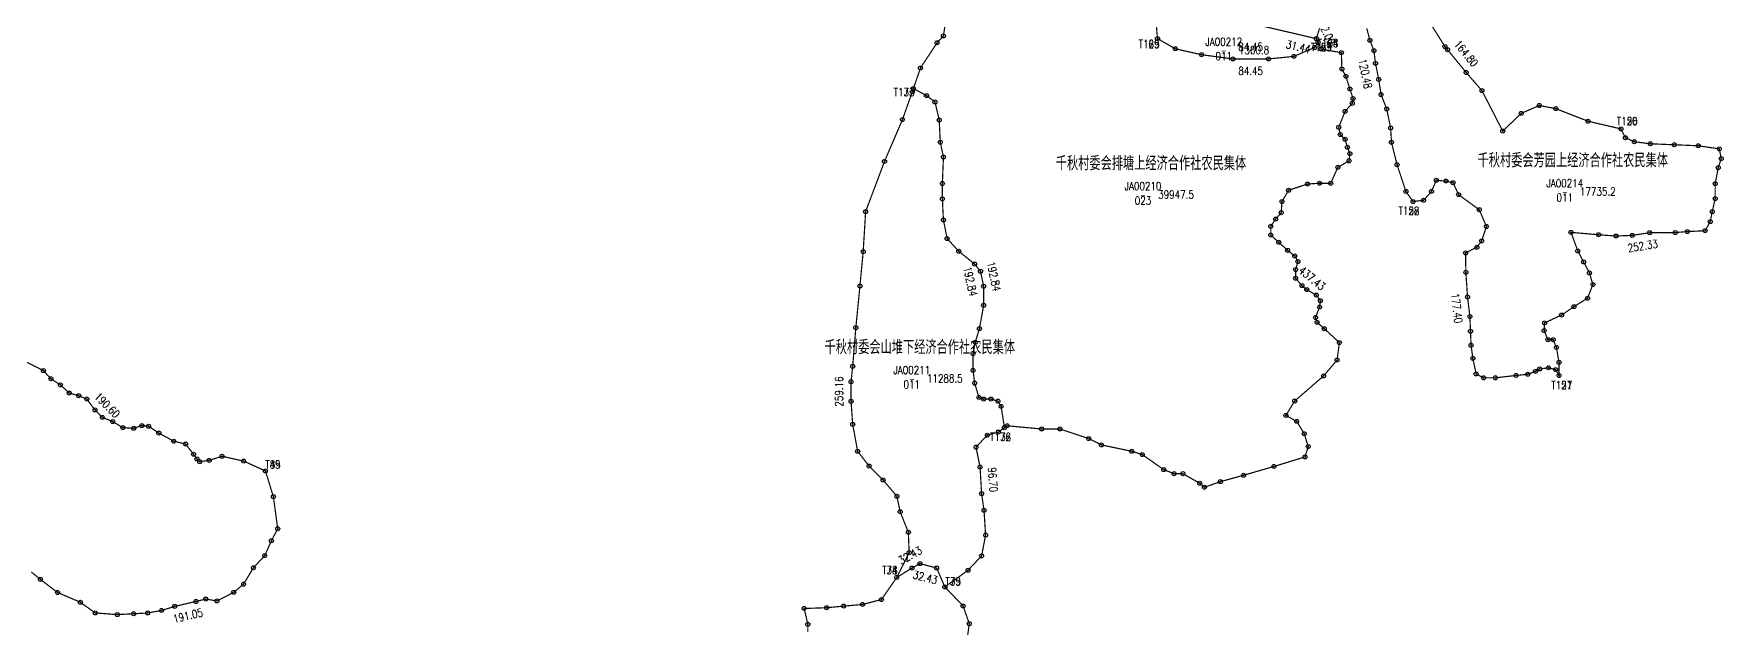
# Model space of a CAD drawing. Extents: x 213960 to 217464, y 137640 to 141047.
# Drawn here: x 215222 to 216067, y 138463 to 138760 of the extents above; entities that cross this region are included whole.
import ezdxf
from ezdxf.enums import TextEntityAlignment as Align

# ---------------------------------------------------------------- set-up
doc = ezdxf.new("R2010")
doc.units = 0
doc.header["$LTSCALE"] = 2
doc.header["$PDSIZE"] = 0.2
doc.layers.get('0').update_dxf_attribs({"linetype": 'CONTINUOUS'})
for name, color, linetype in [('GD', 7, 'CONTINUOUS'), ('JZD', 1, 'CONTINUOUS'), ('JZP', 1, 'CONTINUOUS')]:
    doc.layers.add(name, color=color, linetype=linetype)
doc.styles.add('HZ', font='rs.shx', dxfattribs={"width": 0.8, "bigfont": 'hztxt.shx'})

# ---------------------------------------------------------------- blocks, each defined once
blk = doc.blocks.new('GC0000')
at = {"linetype": 'Continuous'}
blk.add_point((0, 0), dxfattribs=at)

msp = doc.modelspace()

# ---------------------------------------------------------------- linework, layer by layer
at = {"layer": 'GD', "linetype": 'Continuous'}
for centre in [(215673.68, 138755.76), (215676.83, 138759.16), (215792.76, 138752.77), (215862.4, 138753.41), (215865.66, 138752.65), (215890.05, 138757.03), (215892.04, 138751.85), (215927.56, 138753.88), (215928.85, 138752.31), (215665.38, 138743.16), (215805.88, 138749.81), (215821.55, 138747.69), (215839.33, 138747.69), (215852.03, 138748.96), (215875.79, 138750.81), (215892.84, 138745.47), (215876.04, 138742.64), (215878.03, 138739.05), (215894.44, 138737.5), (215938.17, 138740.92), (215661.3, 138731.29), (215668.4, 138729.39), (215672.63, 138726.22), (215880.03, 138732.67), (215881.63, 138727.89), (215895.63, 138729.92), (215946.03, 138731.89), (215877.64, 138721.51), (215881.23, 138725.49), (215898.43, 138722.74), (215965.68, 138720.5), (215974.72, 138724.43), (215982.97, 138722.86), (215656.39, 138717.42), (215674.75, 138717.22), (215874.44, 138713.53), (215875.24, 138709.94), (215900.42, 138713.17), (215956.45, 138711.65), (215999.08, 138716.58), (215675.28, 138706.11), (215877.64, 138707.55), (215878.83, 138703.56), (215900.82, 138706), (216017.77, 138708.31), (216022.26, 138706.31), (216030.24, 138705.31), (216042.21, 138704.82), (216054.18, 138704.32), (216064.7, 138702.77), (215647.4, 138696.5), (215676.86, 138698.7), (215874.04, 138693.57), (215879.63, 138696.79), (215880.03, 138700.37), (215903.61, 138694.83), (216064.16, 138693.35), (216065.66, 138697.84), (215676.34, 138685.47), (215858.87, 138685.2), (215864.86, 138685.6), (215870.45, 138685.6), (215923.24, 138687.07), (215928.02, 138686.67), (215931.62, 138685.87), (216062.66, 138685.37), (215676.34, 138677.8), (215846.1, 138676.45), (215849.4, 138682.09), (215908.05, 138681.51), (215916.85, 138677.1), (215920.84, 138681.49), (215934.34, 138679.94), (216062.66, 138677.9), (215637.97, 138671.42), (215676.86, 138667.21), (215842.9, 138667.67), (215845.7, 138670.86), (215944.72, 138672.36), (216061.17, 138671.42), (215840.51, 138664.09), (215840.51, 138659.69), (215948.31, 138663.99), (215990.57, 138661.05), (216004.34, 138659.87), (216013.08, 138659.22), (216021.18, 138659.55), (216029.91, 138660.89), (216042.71, 138660.95), (216048.7, 138661.45), (216057.63, 138661.87), (216060.17, 138666.43), (215636.75, 138651.42), (215678.72, 138657.95), (215684.54, 138651.6), (215844.5, 138656.1), (215848.91, 138652.05), (215937.88, 138650.79), (215943.52, 138653.62), (215945.91, 138656.81), (215993.97, 138651.78), (215692.47, 138645.25), (215852.5, 138649.26), (215852.9, 138642.48), (215854.09, 138646.47), (215996.89, 138646.28), (215635.12, 138634.27), (215695.39, 138641.55), (215696.97, 138634.14), (215852.9, 138638.1), (215856.09, 138634.47), (215938.01, 138641.09), (215999.8, 138640.78), (216001.49, 138635), (215858.48, 138632.48), (215863.27, 138629.69), (215865.27, 138626.9), (215938.85, 138628.74), (215998.83, 138628.15), (215696.97, 138624.62), (215862.87, 138618.53), (215864.87, 138623.71), (215940.03, 138619.02), (215985.87, 138619.74), (215992.03, 138623.94), (215633.07, 138613.46), (215694.86, 138612.97), (215863.67, 138616.11), (215867.26, 138612.92), (215940.33, 138611.66), (215977.13, 138611.97), (215977.34, 138615.82), (215691.68, 138600.54), (215692.74, 138606.1), (215874.77, 138606.02), (215940.62, 138604.59), (215979.07, 138607.44), (215981.66, 138607.44), (215983.28, 138603.55), (215226.96, 138591.99), (215631.5, 138594.17), (215691.68, 138592.07), (215873.65, 138597.29), (215941.51, 138598.1), (215972.81, 138591.63), (215974.87, 138592.81), (215979.3, 138593.4), (215982.84, 138592.52), (215984.58, 138596.11), (215230.69, 138587.92), (215235.44, 138584.87), (215630.68, 138586.41), (215692.47, 138585.72), (215866.87, 138589.31), (215943.14, 138590.34), (215946.87, 138588.39), (215952.76, 138588.39), (215963.08, 138589.57), (215968.98, 138590.16), (215239.86, 138580.8), (215244.61, 138579.45), (215248.68, 138577.75), (215630.68, 138576.62), (215694.59, 138578.58), (215696.97, 138577.78), (215700.68, 138577.78), (215704.12, 138576.73), (215852.44, 138576.8), (215252.75, 138572.32), (215256.49, 138568.59), (215261.58, 138566.56), (215705.7, 138574.08), (215848.05, 138569.62), (215853.49, 138566.59), (215266.67, 138563.51), (215272.1, 138563.17), (215276.17, 138564.52), (215279.57, 138564.18), (215284.66, 138560.79), (215631.5, 138565.19), (215698.75, 138559.73), (215704.33, 138561.32), (215708.69, 138564.43), (215725.94, 138562.84), (215735.11, 138562.84), (215749.48, 138558.06), (215857.22, 138560.45), (215292.13, 138556.72), (215298.03, 138555.31), (215302.02, 138550.22), (215316.27, 138549.2), (215633.99, 138551.66), (215693.16, 138553.75), (215755.86, 138554.87), (215771.03, 138551.68), (215776.22, 138550.08), (215857.62, 138548.89), (215859.22, 138554.07), (215303.71, 138547.85), (215305.07, 138546.49), (215309.82, 138547.17), (215327.1, 138546.78), (215639.71, 138544.31), (215695.16, 138543.78), (215786.99, 138542.51), (215792.18, 138540.51), (215796.57, 138540.51), (215842.06, 138544.1), (215646.66, 138537.38), (215804.95, 138535.73), (215807.34, 138533.73), (215815.32, 138536.52), (215826.9, 138539.71), (215341.91, 138529.03), (215653.6, 138529.21), (215695.95, 138530.54), (215655.23, 138521.46), (215697.15, 138522.16), (215340.91, 138506.99), (215344.09, 138512.98), (215659.32, 138511.25), (215697.94, 138509.8), (215337.64, 138499.62), (215659.73, 138501.05), (215695.95, 138499.44), (215331.91, 138493.49), (215661.16, 138493.38), (215665.12, 138495.58), (215673.47, 138493.38), (215689.17, 138492.26), (215225.43, 138487.7), (215327, 138485.31), (215234.03, 138481.15), (215245.49, 138476.25), (215292.56, 138474.2), (215303.2, 138476.65), (215308.12, 138477.88), (215313.66, 138476.91), (215322.09, 138481.22), (215607.23, 138473.17), (215618.44, 138473.53), (215627.02, 138474.35), (215636.41, 138475.16), (215645.87, 138477.62), (215686.72, 138474.39), (215252.86, 138470.93), (215263.91, 138470.11), (215272.1, 138470.52), (215279.05, 138470.93), (215286.01, 138472.16), (215609.08, 138465.25), (215689.79, 138465.6)]:
    msp.add_circle(centre, 1, dxfattribs=at)
at = {"layer": 'JZD', "color": 7, "const_width": 0.6}
for points in [[(215785.99, 138775.85), (215832.65, 138764.97), (215847.96, 138761.4), (215863.27, 138757.83), (215864.11, 138756.02), (215862.4, 138753.41), (215852.03, 138748.96), (215839.33, 138747.69), (215821.55, 138747.69), (215805.88, 138749.81), (215792.76, 138752.77), (215783.87, 138757.85), (215783.23, 138765.05), (215783.66, 138772.04)], [(215661.85, 138732.91), (215668.4, 138729.39), (215672.63, 138726.22), (215674.75, 138717.22), (215675.28, 138706.11), (215676.86, 138698.7), (215676.34, 138685.47), (215676.34, 138677.8), (215676.86, 138667.21), (215678.72, 138657.95), (215684.54, 138651.6), (215692.47, 138645.25), (215695.39, 138641.55), (215696.97, 138634.14), (215696.97, 138624.62), (215694.86, 138612.97), (215692.74, 138606.1), (215691.68, 138600.54), (215691.68, 138592.07), (215692.47, 138585.72), (215694.59, 138578.58), (215696.97, 138577.78), (215700.68, 138577.78), (215704.12, 138576.73), (215705.7, 138574.08), (215707.36, 138563.48), (215704.33, 138561.32), (215698.75, 138559.73), (215693.16, 138553.75), (215695.16, 138543.78), (215695.95, 138530.54), (215697.15, 138522.16), (215697.94, 138509.8), (215695.95, 138499.44), (215689.17, 138492.26), (215677.56, 138483.94), (215673.47, 138493.38), (215665.12, 138495.58), (215661.16, 138493.38), (215653.52, 138488.66), (215659.73, 138501.05), (215659.32, 138511.25), (215655.23, 138521.46), (215653.6, 138529.21), (215646.66, 138537.38), (215639.71, 138544.31), (215633.99, 138551.66), (215631.5, 138565.19), (215630.68, 138576.62), (215630.68, 138586.41), (215631.5, 138594.17), (215633.07, 138613.46), (215635.12, 138634.27), (215636.75, 138651.42), (215637.97, 138671.42), (215647.4, 138696.5), (215656.39, 138717.42), (215661.3, 138731.29)]]:
    msp.add_lwpolyline(points, close=True, dxfattribs=at)
for points in [[(215783.23, 138765.05), (215783.87, 138757.85), (215792.76, 138752.77), (215805.88, 138749.81), (215821.55, 138747.69), (215839.33, 138747.69), (215852.03, 138748.96), (215862.4, 138753.41), (215864.11, 138756.02), (215865.66, 138752.65), (215875.79, 138750.81), (215876.04, 138742.64), (215878.03, 138739.05), (215880.03, 138732.67), (215881.63, 138727.89), (215881.23, 138725.49), (215877.64, 138721.51), (215874.44, 138713.53), (215875.24, 138709.94), (215877.64, 138707.55), (215878.83, 138703.56), (215880.03, 138700.37), (215879.63, 138696.79), (215874.04, 138693.57), (215870.45, 138685.6), (215864.86, 138685.6), (215858.87, 138685.2), (215849.4, 138682.09), (215846.1, 138676.45), (215845.7, 138670.86), (215842.9, 138667.67), (215840.51, 138664.09), (215840.51, 138659.69), (215844.5, 138656.1), (215848.91, 138652.05), (215852.5, 138649.26), (215854.09, 138646.47), (215852.9, 138642.48), (215852.9, 138638.1), (215856.09, 138634.47), (215858.48, 138632.48), (215863.27, 138629.69), (215865.27, 138626.9), (215864.87, 138623.71), (215862.87, 138618.53), (215863.67, 138616.11), (215867.26, 138612.92), (215874.77, 138606.02), (215873.65, 138597.29), (215866.87, 138589.31), (215852.44, 138576.8), (215848.05, 138569.62), (215853.49, 138566.59), (215857.22, 138560.45), (215859.22, 138554.07), (215857.62, 138548.89), (215842.06, 138544.1), (215826.9, 138539.71), (215815.32, 138536.52), (215807.34, 138533.73), (215804.95, 138535.73), (215796.57, 138540.51), (215792.18, 138540.51), (215786.99, 138542.51), (215776.22, 138550.08), (215771.03, 138551.68), (215755.86, 138554.87), (215749.48, 138558.06), (215735.11, 138562.84), (215725.94, 138562.84), (215708.69, 138564.43), (215707.36, 138563.48), (215705.7, 138574.08), (215704.12, 138576.73), (215700.68, 138577.78), (215696.97, 138577.78), (215694.59, 138578.58), (215692.47, 138585.72), (215691.68, 138592.07), (215691.68, 138600.54), (215692.74, 138606.1), (215694.86, 138612.97), (215696.97, 138624.62), (215696.97, 138634.14), (215695.39, 138641.55), (215692.47, 138645.25), (215684.54, 138651.6), (215678.72, 138657.95), (215676.86, 138667.21), (215676.34, 138677.8), (215676.34, 138685.47), (215676.86, 138698.7), (215675.28, 138706.11), (215674.75, 138717.22), (215672.63, 138726.22), (215668.4, 138729.39), (215661.85, 138732.91), (215665.38, 138743.16), (215673.68, 138755.76), (215676.83, 138759.16), (215678.05, 138766.94)], [(215864.87, 138763.02), (215863.27, 138757.83), (215847.96, 138761.4)], [(215920.88, 138764.48), (215927.56, 138753.88), (215928.85, 138752.31), (215938.17, 138740.92), (215946.03, 138731.89), (215956.45, 138711.65), (215965.68, 138720.5), (215974.72, 138724.43), (215982.97, 138722.86), (215999.08, 138716.58), (216015.56, 138712.74), (216017.77, 138708.31), (216022.26, 138706.31), (216030.24, 138705.31), (216042.21, 138704.82), (216054.18, 138704.32), (216064.7, 138702.77), (216065.66, 138697.84), (216064.16, 138693.35), (216062.66, 138685.37), (216062.66, 138677.9), (216061.17, 138671.42), (216060.17, 138666.43), (216057.63, 138661.87), (216048.7, 138661.45), (216042.71, 138660.95), (216029.91, 138660.89), (216021.18, 138659.55), (216013.08, 138659.22), (216004.34, 138659.87), (215990.57, 138661.05), (215993.97, 138651.78), (215996.89, 138646.28), (215999.8, 138640.78), (216001.49, 138635), (215998.83, 138628.15), (215992.03, 138623.94), (215985.87, 138619.74), (215977.34, 138615.82), (215977.13, 138611.97), (215979.07, 138607.44), (215981.66, 138607.44), (215983.28, 138603.55), (215984.58, 138596.11), (215984.62, 138589.54), (215982.84, 138592.52), (215979.3, 138593.4), (215974.87, 138592.81), (215972.81, 138591.63), (215968.98, 138590.16), (215963.08, 138589.57), (215952.76, 138588.39), (215946.87, 138588.39), (215943.14, 138590.34), (215941.51, 138598.1), (215940.62, 138604.59), (215940.33, 138611.66), (215940.03, 138619.02), (215938.85, 138628.74), (215938.01, 138641.09), (215937.88, 138650.79), (215943.52, 138653.62), (215945.91, 138656.81), (215948.31, 138663.99), (215944.72, 138672.36), (215934.34, 138679.94), (215931.62, 138685.87), (215928.02, 138686.67), (215923.24, 138687.07), (215920.84, 138681.49), (215916.85, 138677.1), (215911.6, 138676.44), (215908.05, 138681.51), (215903.61, 138694.83), (215900.82, 138706), (215900.42, 138713.17), (215898.43, 138722.74), (215895.63, 138729.92), (215894.44, 138737.5), (215892.84, 138745.47), (215892.04, 138751.85), (215890.05, 138757.03), (215888.45, 138763.02)], [(215218.79, 138596.13), (215226.96, 138591.99), (215230.69, 138587.92), (215235.44, 138584.87), (215239.86, 138580.8), (215244.61, 138579.45), (215248.68, 138577.75), (215252.75, 138572.32), (215256.49, 138568.59), (215261.58, 138566.56), (215266.67, 138563.51), (215272.1, 138563.17), (215276.17, 138564.52), (215279.57, 138564.18), (215284.66, 138560.79), (215292.13, 138556.72), (215298.03, 138555.31), (215302.02, 138550.22), (215303.71, 138547.85), (215305.07, 138546.49), (215309.82, 138547.17), (215316.27, 138549.2), (215327.1, 138546.78), (215337.96, 138541.85), (215341.91, 138529.03), (215344.09, 138512.98), (215340.91, 138506.99), (215337.64, 138499.62), (215331.91, 138493.49), (215327, 138485.31), (215322.09, 138481.22), (215313.66, 138476.91), (215308.12, 138477.88), (215303.2, 138476.65), (215292.56, 138474.2), (215286.01, 138472.16), (215279.05, 138470.93), (215272.1, 138470.52), (215263.91, 138470.11), (215252.86, 138470.93), (215245.49, 138476.25), (215234.03, 138481.15), (215225.43, 138487.7), (215220.93, 138491.38)]]:
    msp.add_lwpolyline(points, dxfattribs=at)
at = {"layer": 'JZD', "color": 0, "const_width": 0.6}
msp.add_lwpolyline([(215609.08, 138461.38), (215609.08, 138465.25), (215607.23, 138473.17), (215618.44, 138473.53), (215627.02, 138474.35), (215636.41, 138475.16), (215645.87, 138477.62), (215653.52, 138488.66), (215661.16, 138493.38), (215665.12, 138495.58), (215673.47, 138493.38), (215677.56, 138483.94), (215686.72, 138474.39), (215689.79, 138465.6), (215688.03, 138452.84)], dxfattribs=at)
at = {"layer": 'JZP', "linetype": 'Continuous'}
for centre in [(215783.87, 138757.85), (215863.27, 138757.83), (215864.11, 138756.02), (215661.85, 138732.91), (216015.56, 138712.74), (215911.6, 138676.44), (215984.62, 138589.54), (215707.36, 138563.48), (215337.96, 138541.85), (215653.52, 138488.66), (215677.56, 138483.94)]:
    msp.add_circle(centre, 1, dxfattribs=at)

# ---------------------------------------------------------------- block references
at = {"layer": 'JZD', "linetype": 'Continuous'}
for p in [(215673.68, 138755.76), (215676.83, 138759.16), (215783.87, 138757.85), (215783.87, 138757.85), (215792.76, 138752.77), (215792.76, 138752.77), (215862.4, 138753.41), (215862.4, 138753.41), (215863.27, 138757.83), (215863.27, 138757.83), (215864.11, 138756.02), (215864.11, 138756.02), (215865.66, 138752.65), (215890.05, 138757.03), (215927.56, 138753.88), (215805.88, 138749.81), (215805.88, 138749.81), (215821.55, 138747.69), (215821.55, 138747.69), (215839.33, 138747.69), (215839.33, 138747.69), (215852.03, 138748.96), (215852.03, 138748.96), (215875.79, 138750.81), (215892.04, 138751.85), (215892.84, 138745.47), (215928.85, 138752.31), (215665.38, 138743.16), (215876.04, 138742.64), (215878.03, 138739.05), (215894.44, 138737.5), (215938.17, 138740.92), (215661.3, 138731.29), (215661.85, 138732.91), (215661.85, 138732.91), (215668.4, 138729.39), (215668.4, 138729.39), (215880.03, 138732.67), (215881.63, 138727.89), (215895.63, 138729.92), (215946.03, 138731.89), (215672.63, 138726.22), (215672.63, 138726.22), (215877.64, 138721.51), (215881.23, 138725.49), (215898.43, 138722.74), (215965.68, 138720.5), (215974.72, 138724.43), (215982.97, 138722.86), (215656.39, 138717.42), (215674.75, 138717.22), (215674.75, 138717.22), (215874.44, 138713.53), (215900.42, 138713.17), (215956.45, 138711.65), (215999.08, 138716.58), (216015.56, 138712.74), (215675.28, 138706.11), (215675.28, 138706.11), (215875.24, 138709.94), (215877.64, 138707.55), (215878.83, 138703.56), (215900.82, 138706), (216017.77, 138708.31), (216022.26, 138706.31), (216030.24, 138705.31), (216042.21, 138704.82), (216054.18, 138704.32), (216064.7, 138702.77), (215647.4, 138696.5), (215676.86, 138698.7), (215676.86, 138698.7), (215874.04, 138693.57), (215879.63, 138696.79), (215880.03, 138700.37), (215903.61, 138694.83), (216065.66, 138697.84), (215676.34, 138685.47), (215676.34, 138685.47), (215858.87, 138685.2), (215864.86, 138685.6), (215870.45, 138685.6), (215923.24, 138687.07), (215928.02, 138686.67), (215931.62, 138685.87), (216062.66, 138685.37), (216064.16, 138693.35), (215676.34, 138677.8), (215676.34, 138677.8), (215849.4, 138682.09), (215908.05, 138681.51), (215916.85, 138677.1), (215920.84, 138681.49), (215934.34, 138679.94), (216062.66, 138677.9), (215637.97, 138671.42), (215845.7, 138670.86), (215846.1, 138676.45), (215911.6, 138676.44), (215944.72, 138672.36), (216061.17, 138671.42), (215676.86, 138667.21), (215676.86, 138667.21), (215840.51, 138664.09), (215840.51, 138659.69), (215842.9, 138667.67), (215948.31, 138663.99), (215990.57, 138661.05), (216004.34, 138659.87), (216029.91, 138660.89), (216042.71, 138660.95), (216048.7, 138661.45), (216057.63, 138661.87), (216060.17, 138666.43), (215636.75, 138651.42), (215678.72, 138657.95), (215678.72, 138657.95), (215684.54, 138651.6), (215684.54, 138651.6), (215844.5, 138656.1), (215848.91, 138652.05), (215943.52, 138653.62), (215945.91, 138656.81), (215993.97, 138651.78), (216013.08, 138659.22), (216021.18, 138659.55), (215692.47, 138645.25), (215692.47, 138645.25), (215852.5, 138649.26), (215854.09, 138646.47), (215937.88, 138650.79), (215996.89, 138646.28), (215695.39, 138641.55), (215695.39, 138641.55), (215852.9, 138642.48), (215852.9, 138638.1), (215856.09, 138634.47), (215938.01, 138641.09), (215999.8, 138640.78), (216001.49, 138635), (215635.12, 138634.27), (215696.97, 138634.14), (215696.97, 138634.14), (215858.48, 138632.48), (215863.27, 138629.69), (215865.27, 138626.9), (215938.85, 138628.74), (215998.83, 138628.15), (215696.97, 138624.62), (215696.97, 138624.62), (215862.87, 138618.53), (215864.87, 138623.71), (215940.03, 138619.02), (215985.87, 138619.74), (215992.03, 138623.94), (215633.07, 138613.46), (215694.86, 138612.97), (215694.86, 138612.97), (215863.67, 138616.11), (215867.26, 138612.92), (215940.33, 138611.66), (215977.13, 138611.97), (215977.34, 138615.82), (215691.68, 138600.54), (215691.68, 138600.54), (215692.74, 138606.1), (215692.74, 138606.1), (215874.77, 138606.02), (215940.62, 138604.59), (215979.07, 138607.44), (215981.66, 138607.44), (215983.28, 138603.55), (215631.5, 138594.17), (215873.65, 138597.29), (215941.51, 138598.1), (215974.87, 138592.81), (215979.3, 138593.4), (215982.84, 138592.52), (215984.58, 138596.11), (215226.96, 138591.99), (215230.69, 138587.92), (215235.44, 138584.87), (215630.68, 138586.41), (215691.68, 138592.07), (215691.68, 138592.07), (215692.47, 138585.72), (215692.47, 138585.72), (215866.87, 138589.31), (215943.14, 138590.34), (215946.87, 138588.39), (215952.76, 138588.39), (215963.08, 138589.57), (215968.98, 138590.16), (215972.81, 138591.63), (215984.62, 138589.54), (215239.86, 138580.8), (215244.61, 138579.45), (215248.68, 138577.75), (215630.68, 138576.62), (215694.59, 138578.58), (215694.59, 138578.58), (215696.97, 138577.78), (215696.97, 138577.78), (215700.68, 138577.78), (215700.68, 138577.78), (215704.12, 138576.73), (215704.12, 138576.73), (215852.44, 138576.8), (215252.75, 138572.32), (215256.49, 138568.59), (215705.7, 138574.08), (215705.7, 138574.08), (215848.05, 138569.62), (215261.58, 138566.56), (215266.67, 138563.51), (215272.1, 138563.17), (215276.17, 138564.52), (215279.57, 138564.18), (215284.66, 138560.79), (215631.5, 138565.19), (215698.75, 138559.73), (215704.33, 138561.32), (215707.36, 138563.48), (215707.36, 138563.48), (215708.69, 138564.43), (215725.94, 138562.84), (215735.11, 138562.84), (215853.49, 138566.59), (215857.22, 138560.45), (215292.13, 138556.72), (215298.03, 138555.31), (215302.02, 138550.22), (215633.99, 138551.66), (215693.16, 138553.75), (215749.48, 138558.06), (215755.86, 138554.87), (215771.03, 138551.68), (215776.22, 138550.08), (215859.22, 138554.07), (215303.71, 138547.85), (215305.07, 138546.49), (215309.82, 138547.17), (215316.27, 138549.2), (215327.1, 138546.78), (215337.96, 138541.85), (215639.71, 138544.31), (215695.16, 138543.78), (215786.99, 138542.51), (215842.06, 138544.1), (215857.62, 138548.89), (215646.66, 138537.38), (215792.18, 138540.51), (215796.57, 138540.51), (215804.95, 138535.73), (215807.34, 138533.73), (215815.32, 138536.52), (215826.9, 138539.71), (215341.91, 138529.03), (215653.6, 138529.21), (215695.95, 138530.54), (215655.23, 138521.46), (215697.15, 138522.16), (215344.09, 138512.98), (215659.32, 138511.25), (215697.94, 138509.8), (215337.64, 138499.62), (215340.91, 138506.99), (215659.73, 138501.05), (215695.95, 138499.44), (215331.91, 138493.49), (215661.16, 138493.38), (215661.16, 138493.38), (215665.12, 138495.58), (215665.12, 138495.58), (215673.47, 138493.38), (215673.47, 138493.38), (215689.17, 138492.26), (215225.43, 138487.7), (215327, 138485.31), (215653.52, 138488.66), (215653.52, 138488.66), (215677.56, 138483.94), (215677.56, 138483.94), (215234.03, 138481.15), (215245.49, 138476.25), (215292.56, 138474.2), (215303.2, 138476.65), (215308.12, 138477.88), (215313.66, 138476.91), (215322.09, 138481.22), (215627.02, 138474.35), (215636.41, 138475.16), (215645.87, 138477.62), (215686.72, 138474.39), (215252.86, 138470.93), (215263.91, 138470.11), (215272.1, 138470.52), (215279.05, 138470.93), (215286.01, 138472.16), (215607.23, 138473.17), (215618.44, 138473.53), (215689.79, 138465.6), (215609.08, 138465.25)]:
    msp.add_blockref('GC0000', p, dxfattribs=at)

# ---------------------------------------------------------------- texts
at = {"layer": 'JZD', "color": 1, "linetype": 'Continuous', "style": 'HZ', "width": 0.8}
for s, rotation, p in [('2.00', 294.79219, (215869.14, 138759.44)), ('31.44', 346.88093, (215854.25, 138753.77)), ('164.80', 309.30924, (215938.16, 138750.42)), ('120.48', 281.31837, (215887.75, 138740.31)), ('252.33', 8.71133, (216026.45, 138654.29)), ('192.84', 282.09476, (215690.31, 138636.59)), ('192.84', 282.09476, (215702.05, 138639.1)), ('437.43', 320.21633, (215861.13, 138638.09)), ('177.40', 276.91706, (215933.49, 138623.16)), ('259.16', 90, (215624.68, 138581.52)), ('190.60', 315.02109, (215258.86, 138574.7)), ('96.70', 273.43028, (215701.54, 138537.52)), ('32.43', 29.03456, (215660.23, 138499.73)), ('32.43', 345.26785, (215667.77, 138488.68)), ('191.05', 12.98504, (215299.23, 138469.58))]:
    msp.add_text(s, height=4, rotation=rotation, dxfattribs=at).set_placement(p, align=Align.MIDDLE)
at = {"layer": 'JZD', "linetype": 'Continuous', "style": 'HZ', "width": 0.8}
for s, height, p in [('JA00212', 4, (215816.99, 138753.12)), ('千秋村委会排塘上经济合作社农民集体', 7, (215780.62, 138689.96)), ('千秋村委会芳园上经济合作社农民集体', 7, (215991.46, 138691.42)), ('JA00210', 4, (215776.62, 138680.96)), ('JA00214', 4, (215987.46, 138682.42)), ('千秋村委会山堆下经济合作社农民集体', 7, (215665.04, 138598.08)), ('JA00211', 4, (215661.04, 138589.08))]:
    msp.add_text(s, height=height, dxfattribs=at).set_placement(p, align=Align.BOTTOM_CENTER)
at = {"layer": 'JZD', "color": 1, "linetype": 'Continuous', "style": 'HZ', "width": 0.8}
for s, p in [('84.45', (215830.44, 138753.69)), ('84.45', (215830.44, 138741.69)), ('—', (215661.04, 138588.08))]:
    msp.add_text(s, height=4, dxfattribs=at).set_placement(p, align=Align.MIDDLE)
at = {"layer": 'JZD', "linetype": 'Continuous', "style": 'HZ', "width": 0.8}
for s, p in [('1360.8', (215824.59, 138752.12)), ('39947.5', (215784.22, 138679.96)), ('17735.2', (215995.06, 138681.42)), ('11288.5', (215668.64, 138588.08))]:
    msp.add_text(s, height=4, dxfattribs=at).set_placement(p, align=Align.MIDDLE_LEFT)
for s, p in [('011', (215816.99, 138751.12)), ('023', (215776.62, 138678.96)), ('011', (215987.46, 138680.42)), ('011', (215661.04, 138587.08))]:
    msp.add_text(s, height=4, dxfattribs=at).set_placement(p, align=Align.TOP_CENTER)
for p in [(215816.99, 138752.12), (215776.62, 138679.96), (215987.46, 138681.42)]:
    msp.add_text('—', height=4, dxfattribs=at).set_placement(p, align=Align.MIDDLE)
at = {"layer": 'JZP', "color": 1, "linetype": 'Continuous', "style": 'HZ', "width": 0.8}
for s, p in [('T129', (215779.66, 138755.16)), ('T165', (215779.66, 138755.16)), ('T123', (215865.76, 138753.5)), ('T159', (215865.76, 138753.5)), ('T128', (215869.09, 138755.65)), ('T164', (215869.09, 138755.65)), ('T137', (215657.2, 138731.09)), ('T173', (215657.2, 138731.09)), ('T120', (216018.66, 138716.67)), ('T156', (216018.66, 138716.67)), ('T122', (215909.57, 138671.87)), ('T158', (215909.57, 138671.87)), ('T121', (215985.96, 138584.73)), ('T157', (215985.96, 138584.73)), ('T136', (215705.42, 138558.87)), ('T172', (215705.42, 138558.87)), ('T49', (215341.71, 138545.15)), ('T85', (215341.71, 138545.15)), ('T38', (215650.08, 138492.29)), ('T74', (215650.08, 138492.29)), ('T39', (215681.72, 138486.71)), ('T75', (215681.72, 138486.71))]:
    msp.add_text(s, height=4, dxfattribs=at).set_placement(p, align=Align.MIDDLE)

doc.saveas('drawing.dxf')
